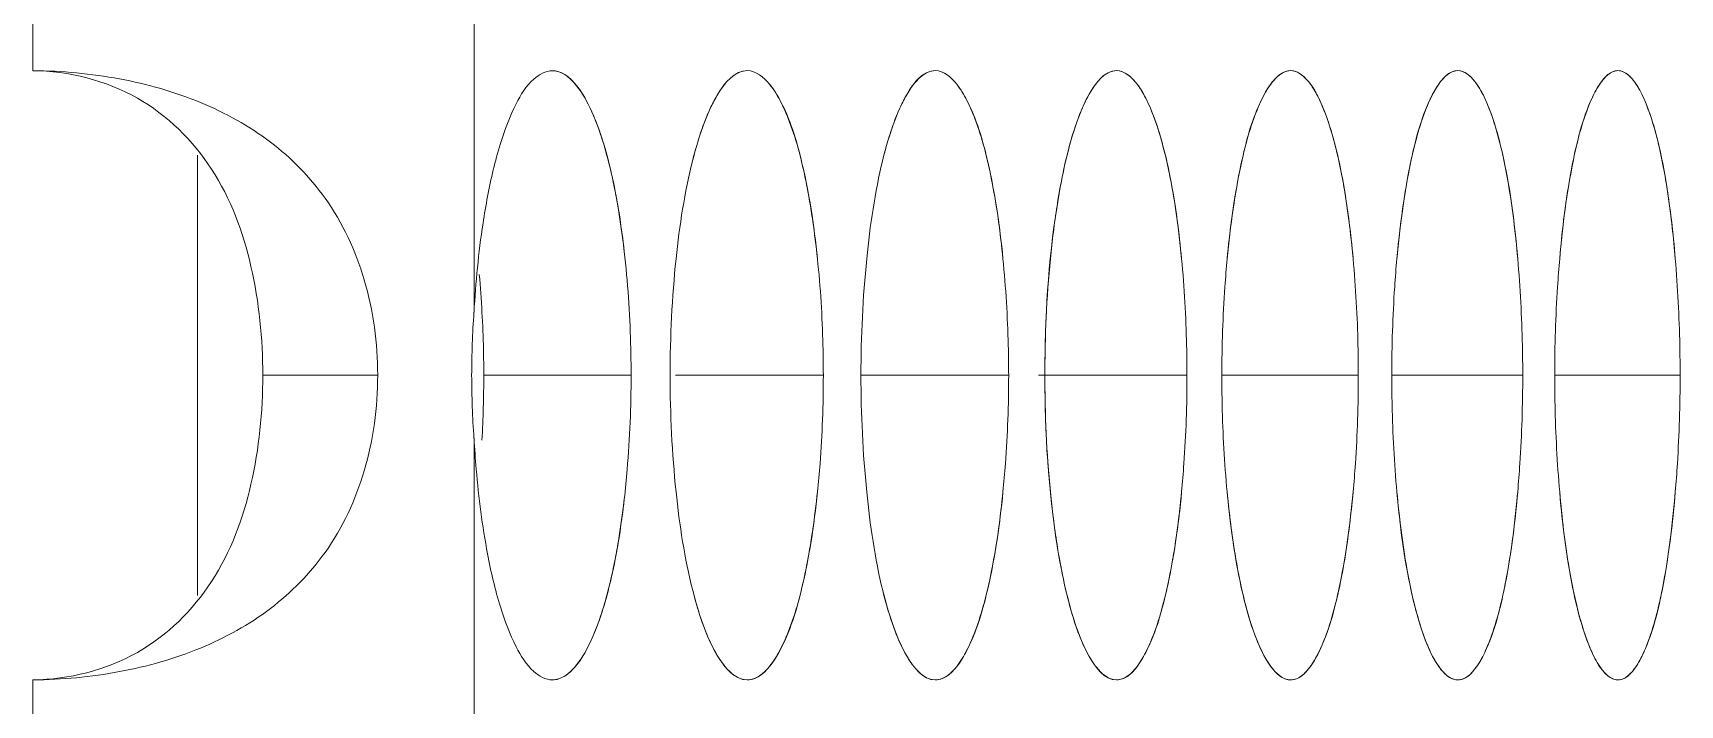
# Model space of a CAD drawing. Header units: millimetres. Extents: x 1177 to 4147, y 93 to 2194.
# Drawn here: x 2891.19 to 2907.4, y 1485.75 to 1492.37 of the extents above; entities that cross this region are included whole.
import ezdxf

# ---------------------------------------------------------------- set-up
doc = ezdxf.new("R2010")
doc.units = ezdxf.units.MM
doc.header["$LTSCALE"] = 0.1
doc.layers.get('0').update_dxf_attribs({"lineweight": 13})
doc.layers.add('标注', color=251, linetype='Continuous', lineweight=9)

msp = doc.modelspace()

# ---------------------------------------------------------------- linework, layer by layer
for p, q in [((2891.191, 1492), (2891.191, 1498.991)), ((2891.191, 1492), (2891.191, 1498.991)), ((2895.532, 1489.622), (2895.532, 1492.609)), ((2895.532, 1485.393), (2895.532, 1488.38)), ((2891.191, 1479.01), (2891.191, 1486.001)), ((2891.191, 1479.01), (2891.191, 1486.001))]:
    msp.add_line(p, q)
at = {"layer": '标注'}
for p, q in [((2892.81, 1491.168), (2892.81, 1486.833)), ((2892.81, 1491.168), (2892.81, 1486.833)), ((2893.453, 1489.001), (2894.584, 1489.001)), ((2893.453, 1489.001), (2894.584, 1489.001)), ((2895.628, 1489.001), (2897.078, 1489.001)), ((2895.628, 1489.001), (2897.078, 1489.001)), ((2897.516, 1489.001), (2898.97, 1489.001)), ((2897.516, 1489.001), (2898.97, 1489.001)), ((2899.337, 1489.001), (2900.794, 1489.001)), ((2899.337, 1489.001), (2900.794, 1489.001)), ((2901.089, 1489.001), (2902.549, 1489.001)), ((2901.089, 1489.001), (2902.549, 1489.001)), ((2902.892, 1489.001), (2904.235, 1489.001)), ((2902.892, 1489.001), (2904.235, 1489.001)), ((2904.564, 1489.001), (2905.853, 1489.001)), ((2904.564, 1489.001), (2905.853, 1489.001)), ((2906.168, 1489.001), (2907.402, 1489.001)), ((2906.168, 1489.001), (2907.402, 1489.001))]:
    msp.add_line(p, q, dxfattribs=at)
for centre, radius, start, end in [((2904.136, 1488.993), 8.627, 175.8208, 179.9495), ((2904.136, 1488.993), 8.627, 175.8208, 179.9495), ((2904.136, 1489.008), 8.627, 180.0505, 184.1792), ((2904.136, 1489.008), 8.627, 180.0505, 184.1792), ((2884.338, 1489), 11.29, 356.7614, 0.0035), ((2884.338, 1489), 11.29, 356.7614, 0.0035)]:
    msp.add_arc(centre, radius, start, end, dxfattribs=at)
for points, knots in [([(2894.067, 1490.744), (2893.918, 1490.953), (2893.546, 1491.331), (2892.84, 1491.72), (2892.04, 1491.946), (2891.477, 1491.998), (2891.191, 1492)], [0, 0, 0, 0, 0.237278, 0.48061, 0.736199, 1, 1, 1, 1]), ([(2893.453, 1489.001), (2893.453, 1489.36), (2893.385, 1490.066), (2893.02, 1491.063), (2892.252, 1491.82), (2891.545, 1491.996), (2891.191, 1492)], [0, 0, 0, 0, 0.257867, 0.504597, 0.746083, 1, 1, 1, 1]), ([(2894.067, 1490.744), (2893.918, 1490.953), (2893.546, 1491.331), (2892.84, 1491.72), (2892.04, 1491.946), (2891.477, 1491.998), (2891.191, 1492)], [0, 0, 0, 0, 0.237278, 0.48061, 0.736199, 1, 1, 1, 1]), ([(2893.453, 1489.001), (2893.453, 1489.36), (2893.385, 1490.066), (2893.02, 1491.063), (2892.252, 1491.82), (2891.545, 1491.996), (2891.191, 1492)], [0, 0, 0, 0, 0.257867, 0.504597, 0.746083, 1, 1, 1, 1]), ([(2896.304, 1492), (2896.237, 1492), (2896.078, 1491.907), (2895.918, 1491.642), (2895.77, 1491.248), (2895.699, 1490.936), (2895.666, 1490.76)], [0, 0, 0, 0, 0.138263, 0.343336, 0.632179, 1, 1, 1, 1]), ([(2896.304, 1492), (2896.237, 1492), (2896.078, 1491.907), (2895.918, 1491.642), (2895.77, 1491.248), (2895.699, 1490.936), (2895.666, 1490.76)], [0, 0, 0, 0, 0.138263, 0.343336, 0.632179, 1, 1, 1, 1]), ([(2897.011, 1490.219), (2896.983, 1490.463), (2896.916, 1490.901), (2896.78, 1491.403), (2896.64, 1491.71), (2896.523, 1491.896), (2896.389, 1492), (2896.304, 1492)], [0, 0, 0, 0, 0.369087, 0.664261, 0.77961, 0.872651, 1, 1, 1, 1]), ([(2896.542, 1491.852), (2896.525, 1491.875), (2896.463, 1491.946), (2896.37, 1492), (2896.304, 1492)], [0, 0, 0, 0, 0.303752, 1, 1, 1, 1]), ([(2898.221, 1492.001), (2898.098, 1492.001), (2897.922, 1491.784), (2897.786, 1491.473), (2897.717, 1491.247), (2897.685, 1491.121)], [0, 0, 0, 0, 0.347958, 0.635186, 1, 1, 1, 1]), ([(2898.221, 1492.001), (2898.196, 1492.001), (2898.069, 1491.971), (2897.985, 1491.856), (2897.932, 1491.769)], [0, 0, 0, 0, 0.197833, 1, 1, 1, 1]), ([(2898.912, 1490.148), (2898.886, 1490.401), (2898.822, 1490.856), (2898.692, 1491.378), (2898.553, 1491.698), (2898.439, 1491.889), (2898.306, 1492.001), (2898.221, 1492.001)], [0, 0, 0, 0, 0.371587, 0.6686, 0.783763, 0.876035, 1, 1, 1, 1]), ([(2898.509, 1491.769), (2898.488, 1491.804), (2898.42, 1491.905), (2898.306, 1492.001), (2898.221, 1492.001)], [0, 0, 0, 0, 0.322669, 1, 1, 1, 1]), ([(2900.072, 1492.001), (2899.951, 1492.001), (2899.783, 1491.781), (2899.653, 1491.473), (2899.586, 1491.247), (2899.555, 1491.121)], [0, 0, 0, 0, 0.344008, 0.632418, 1, 1, 1, 1]), ([(2900.072, 1492.001), (2900.048, 1492.001), (2899.923, 1491.97), (2899.844, 1491.855), (2899.794, 1491.769)], [0, 0, 0, 0, 0.195078, 1, 1, 1, 1]), ([(2900.738, 1490.148), (2900.713, 1490.401), (2900.652, 1490.855), (2900.526, 1491.378), (2900.392, 1491.698), (2900.283, 1491.887), (2900.155, 1492.001), (2900.072, 1492.001)], [0, 0, 0, 0, 0.373536, 0.671578, 0.786749, 0.87859, 1, 1, 1, 1]), ([(2900.349, 1491.769), (2900.329, 1491.803), (2900.265, 1491.904), (2900.155, 1492.001), (2900.072, 1492.001)], [0, 0, 0, 0, 0.32596, 1, 1, 1, 1]), ([(2901.855, 1492.001), (2901.737, 1492.001), (2901.575, 1491.778), (2901.451, 1491.473), (2901.345, 1491.097), (2901.262, 1490.649), (2901.175, 1489.941), (2901.15, 1489.384), (2901.15, 1489.001)], [0, 0, 0, 0, 0.111545, 0.206545, 0.328035, 0.473731, 0.638415, 1, 1, 1, 1]), ([(2901.855, 1492.001), (2901.832, 1492.001), (2901.71, 1491.97), (2901.635, 1491.854), (2901.587, 1491.769)], [0, 0, 0, 0, 0.192149, 1, 1, 1, 1]), ([(2902.496, 1490.148), (2902.472, 1490.401), (2902.412, 1490.855), (2902.292, 1491.377), (2902.163, 1491.698), (2902.059, 1491.886), (2901.935, 1492.001), (2901.855, 1492.001)], [0, 0, 0, 0, 0.375478, 0.674554, 0.789741, 0.881162, 1, 1, 1, 1]), ([(2902.104, 1491.799), (2902.086, 1491.829), (2902.027, 1491.918), (2901.928, 1492.001), (2901.855, 1492.001)], [0, 0, 0, 0, 0.323826, 1, 1, 1, 1]), ([(2903.569, 1492.001), (2903.49, 1492.001), (2903.371, 1491.884), (2903.271, 1491.698), (2903.145, 1491.376), (2903.027, 1490.855), (2902.968, 1490.401), (2902.944, 1490.148)], [0, 0, 0, 0, 0.116497, 0.207648, 0.322936, 0.622968, 1, 1, 1, 1]), ([(2903.569, 1492.001), (2903.546, 1492.001), (2903.482, 1491.984), (2903.39, 1491.901), (2903.338, 1491.818), (2903.311, 1491.769)], [0, 0, 0, 0, 0.187277, 0.53264, 1, 1, 1, 1]), ([(2904.184, 1490.148), (2904.161, 1490.401), (2904.104, 1490.855), (2903.989, 1491.376), (2903.865, 1491.698), (2903.766, 1491.884), (2903.647, 1492.001), (2903.569, 1492.001)], [0, 0, 0, 0, 0.377411, 0.677525, 0.792735, 0.883746, 1, 1, 1, 1]), ([(2903.782, 1491.842), (2903.766, 1491.866), (2903.714, 1491.937), (2903.63, 1492.001), (2903.569, 1492.001)], [0, 0, 0, 0, 0.31799, 1, 1, 1, 1]), ([(2905.214, 1492.001), (2905.138, 1492.001), (2905.023, 1491.882), (2904.928, 1491.697), (2904.807, 1491.375), (2904.694, 1490.854), (2904.638, 1490.401), (2904.615, 1490.148)], [0, 0, 0, 0, 0.113909, 0.204659, 0.319975, 0.621044, 1, 1, 1, 1]), ([(2905.214, 1492.001), (2905.192, 1492.001), (2905.13, 1491.984), (2905.042, 1491.9), (2904.993, 1491.818), (2904.967, 1491.769)], [0, 0, 0, 0, 0.184004, 0.528262, 1, 1, 1, 1]), ([(2905.804, 1490.148), (2905.782, 1490.401), (2905.727, 1490.854), (2905.617, 1491.375), (2905.498, 1491.697), (2905.404, 1491.882), (2905.29, 1492.001), (2905.214, 1492.001)], [0, 0, 0, 0, 0.379331, 0.680485, 0.795727, 0.886339, 1, 1, 1, 1]), ([(2905.391, 1491.881), (2905.378, 1491.9), (2905.333, 1491.955), (2905.264, 1492.001), (2905.214, 1492.001)], [0, 0, 0, 0, 0.310426, 1, 1, 1, 1]), ([(2906.79, 1492.001), (2906.716, 1492.001), (2906.607, 1491.88), (2906.517, 1491.697), (2906.4, 1491.375), (2906.292, 1490.854), (2906.238, 1490.401), (2906.217, 1490.148)], [0, 0, 0, 0, 0.111317, 0.201676, 0.317029, 0.619135, 1, 1, 1, 1]), ([(2906.79, 1492.001), (2906.77, 1492.001), (2906.709, 1491.983), (2906.625, 1491.899), (2906.578, 1491.818), (2906.554, 1491.769)], [0, 0, 0, 0, 0.180528, 0.523661, 1, 1, 1, 1]), ([(2907.355, 1490.148), (2907.334, 1490.401), (2907.281, 1490.854), (2907.176, 1491.374), (2907.062, 1491.697), (2906.973, 1491.88), (2906.864, 1492.001), (2906.79, 1492.001)], [0, 0, 0, 0, 0.381235, 0.683429, 0.79871, 0.888936, 1, 1, 1, 1]), ([(2906.932, 1491.918), (2906.921, 1491.93), (2906.883, 1491.97), (2906.829, 1492.001), (2906.79, 1492.001)], [0, 0, 0, 0, 0.300787, 1, 1, 1, 1]), ([(2897.011, 1490.219), (2896.972, 1490.559), (2896.897, 1491.029), (2896.712, 1491.57), (2896.604, 1491.775), (2896.542, 1491.852)], [0, 0, 0, 0, 0.599408, 0.827175, 1, 1, 1, 1]), ([(2904.184, 1490.148), (2904.152, 1490.499), (2904.09, 1490.983), (2903.931, 1491.545), (2903.836, 1491.759), (2903.782, 1491.842)], [0, 0, 0, 0, 0.603559, 0.830818, 1, 1, 1, 1]), ([(2905.804, 1490.148), (2905.772, 1490.514), (2905.71, 1491.015), (2905.546, 1491.591), (2905.448, 1491.804), (2905.391, 1491.881)], [0, 0, 0, 0, 0.613931, 0.838792, 1, 1, 1, 1]), ([(2907.355, 1490.148), (2907.337, 1490.354), (2907.296, 1490.735), (2907.205, 1491.247), (2907.092, 1491.635), (2906.992, 1491.847), (2906.932, 1491.918)], [0, 0, 0, 0, 0.338668, 0.625811, 0.847843, 1, 1, 1, 1]), ([(2897.932, 1491.769), (2897.907, 1491.728), (2897.799, 1491.523), (2897.73, 1491.3), (2897.685, 1491.121)], [0, 0, 0, 0, 0.205443, 1, 1, 1, 1]), ([(2898.912, 1490.148), (2898.879, 1490.475), (2898.796, 1491.027), (2898.628, 1491.572), (2898.509, 1491.769)], [0, 0, 0, 0, 0.588138, 1, 1, 1, 1]), ([(2899.794, 1491.769), (2899.77, 1491.728), (2899.665, 1491.522), (2899.599, 1491.299), (2899.555, 1491.121)], [0, 0, 0, 0, 0.204755, 1, 1, 1, 1]), ([(2900.738, 1490.148), (2900.706, 1490.475), (2900.626, 1491.026), (2900.464, 1491.571), (2900.349, 1491.769)], [0, 0, 0, 0, 0.588987, 1, 1, 1, 1]), ([(2901.587, 1491.769), (2901.507, 1491.628), (2901.379, 1491.263), (2901.196, 1490.34), (2901.15, 1489.558), (2901.15, 1489.001)], [0, 0, 0, 0, 0.171591, 0.407652, 1, 1, 1, 1]), ([(2902.496, 1490.148), (2902.464, 1490.484), (2902.401, 1490.951), (2902.247, 1491.5), (2902.156, 1491.713), (2902.104, 1491.799)], [0, 0, 0, 0, 0.594383, 0.823753, 1, 1, 1, 1]), ([(2903.311, 1491.769), (2903.202, 1491.569), (2903.051, 1491.024), (2902.975, 1490.475), (2902.944, 1490.148)], [0, 0, 0, 0, 0.409673, 1, 1, 1, 1]), ([(2904.967, 1491.769), (2904.862, 1491.568), (2904.717, 1491.023), (2904.644, 1490.475), (2904.615, 1490.148)], [0, 0, 0, 0, 0.408883, 1, 1, 1, 1]), ([(2906.554, 1491.769), (2906.453, 1491.567), (2906.315, 1491.022), (2906.245, 1490.474), (2906.217, 1490.148)], [0, 0, 0, 0, 0.408118, 1, 1, 1, 1]), ([(2897.685, 1491.121), (2897.604, 1490.802), (2897.497, 1490.095), (2897.462, 1489.383), (2897.462, 1489.001)], [0, 0, 0, 0, 0.462235, 1, 1, 1, 1]), ([(2897.685, 1491.121), (2897.604, 1490.802), (2897.497, 1490.095), (2897.462, 1489.383), (2897.462, 1489.001)], [0, 0, 0, 0, 0.462235, 1, 1, 1, 1]), ([(2899.555, 1491.121), (2899.477, 1490.802), (2899.375, 1490.095), (2899.34, 1489.383), (2899.34, 1489.001)], [0, 0, 0, 0, 0.462016, 1, 1, 1, 1]), ([(2899.555, 1491.121), (2899.477, 1490.802), (2899.375, 1490.095), (2899.34, 1489.383), (2899.34, 1489.001)], [0, 0, 0, 0, 0.462016, 1, 1, 1, 1]), ([(2894.584, 1489.001), (2894.584, 1489.317), (2894.504, 1489.934), (2894.239, 1490.502), (2894.067, 1490.744)], [0, 0, 0, 0, 0.515812, 1, 1, 1, 1]), ([(2894.584, 1489.001), (2894.584, 1489.317), (2894.504, 1489.934), (2894.239, 1490.502), (2894.067, 1490.744)], [0, 0, 0, 0, 0.515812, 1, 1, 1, 1]), ([(2895.666, 1490.76), (2895.649, 1490.673), (2895.585, 1490.296), (2895.548, 1489.914), (2895.532, 1489.622)], [0, 0, 0, 0, 0.233018, 1, 1, 1, 1]), ([(2895.666, 1490.76), (2895.649, 1490.673), (2895.585, 1490.296), (2895.548, 1489.914), (2895.532, 1489.622)], [0, 0, 0, 0, 0.233018, 1, 1, 1, 1]), ([(2897.078, 1489.001), (2897.078, 1489.105), (2897.072, 1489.512), (2897.045, 1489.919), (2897.011, 1490.219)], [0, 0, 0, 0, 0.256515, 1, 1, 1, 1]), ([(2897.078, 1489.001), (2897.078, 1489.105), (2897.072, 1489.512), (2897.045, 1489.919), (2897.011, 1490.219)], [0, 0, 0, 0, 0.256515, 1, 1, 1, 1]), ([(2898.97, 1489.001), (2898.97, 1489.099), (2898.965, 1489.482), (2898.942, 1489.864), (2898.912, 1490.148)], [0, 0, 0, 0, 0.255777, 1, 1, 1, 1]), ([(2898.97, 1489.001), (2898.97, 1489.099), (2898.965, 1489.482), (2898.942, 1489.864), (2898.912, 1490.148)], [0, 0, 0, 0, 0.255777, 1, 1, 1, 1]), ([(2900.794, 1489.001), (2900.794, 1489.099), (2900.789, 1489.481), (2900.766, 1489.864), (2900.738, 1490.148)], [0, 0, 0, 0, 0.255803, 1, 1, 1, 1]), ([(2900.794, 1489.001), (2900.794, 1489.099), (2900.789, 1489.481), (2900.766, 1489.864), (2900.738, 1490.148)], [0, 0, 0, 0, 0.255803, 1, 1, 1, 1]), ([(2902.549, 1489.001), (2902.549, 1489.099), (2902.544, 1489.481), (2902.523, 1489.864), (2902.496, 1490.148)], [0, 0, 0, 0, 0.255828, 1, 1, 1, 1]), ([(2902.549, 1489.001), (2902.549, 1489.099), (2902.544, 1489.481), (2902.523, 1489.864), (2902.496, 1490.148)], [0, 0, 0, 0, 0.255828, 1, 1, 1, 1]), ([(2902.944, 1490.148), (2902.936, 1490.056), (2902.905, 1489.674), (2902.892, 1489.291), (2902.892, 1489.001)], [0, 0, 0, 0, 0.242063, 1, 1, 1, 1]), ([(2902.944, 1490.148), (2902.936, 1490.056), (2902.905, 1489.674), (2902.892, 1489.291), (2902.892, 1489.001)], [0, 0, 0, 0, 0.242063, 1, 1, 1, 1]), ([(2904.235, 1489.001), (2904.235, 1489.099), (2904.231, 1489.481), (2904.21, 1489.864), (2904.184, 1490.148)], [0, 0, 0, 0, 0.255852, 1, 1, 1, 1]), ([(2904.235, 1489.001), (2904.235, 1489.099), (2904.231, 1489.481), (2904.21, 1489.864), (2904.184, 1490.148)], [0, 0, 0, 0, 0.255852, 1, 1, 1, 1]), ([(2904.615, 1490.148), (2904.606, 1490.056), (2904.577, 1489.674), (2904.564, 1489.291), (2904.564, 1489.001)], [0, 0, 0, 0, 0.242024, 1, 1, 1, 1]), ([(2904.615, 1490.148), (2904.606, 1490.056), (2904.577, 1489.674), (2904.564, 1489.291), (2904.564, 1489.001)], [0, 0, 0, 0, 0.242024, 1, 1, 1, 1]), ([(2905.853, 1489.001), (2905.853, 1489.099), (2905.849, 1489.481), (2905.829, 1489.864), (2905.804, 1490.148)], [0, 0, 0, 0, 0.255875, 1, 1, 1, 1]), ([(2905.853, 1489.001), (2905.853, 1489.099), (2905.849, 1489.481), (2905.829, 1489.864), (2905.804, 1490.148)], [0, 0, 0, 0, 0.255875, 1, 1, 1, 1]), ([(2906.217, 1490.148), (2906.209, 1490.056), (2906.18, 1489.674), (2906.168, 1489.291), (2906.168, 1489.001)], [0, 0, 0, 0, 0.241986, 1, 1, 1, 1]), ([(2906.217, 1490.148), (2906.209, 1490.056), (2906.18, 1489.674), (2906.168, 1489.291), (2906.168, 1489.001)], [0, 0, 0, 0, 0.241986, 1, 1, 1, 1]), ([(2907.402, 1489.001), (2907.402, 1489.099), (2907.398, 1489.481), (2907.379, 1489.864), (2907.355, 1490.148)], [0, 0, 0, 0, 0.255897, 1, 1, 1, 1]), ([(2907.402, 1489.001), (2907.402, 1489.099), (2907.398, 1489.481), (2907.379, 1489.864), (2907.355, 1490.148)], [0, 0, 0, 0, 0.255897, 1, 1, 1, 1]), ([(2895.628, 1489.001), (2895.628, 1489.085), (2895.624, 1489.416), (2895.606, 1489.747), (2895.584, 1489.992)], [0, 0, 0, 0, 0.254236, 1, 1, 1, 1]), ([(2895.628, 1489.001), (2895.628, 1489.085), (2895.624, 1489.416), (2895.606, 1489.747), (2895.584, 1489.992)], [0, 0, 0, 0, 0.254236, 1, 1, 1, 1]), ([(2891.191, 1486.001), (2891.545, 1486.005), (2892.252, 1486.181), (2893.02, 1486.938), (2893.385, 1487.935), (2893.453, 1488.641), (2893.453, 1489.001)], [0, 0, 0, 0, 0.253917, 0.495403, 0.742133, 1, 1, 1, 1]), ([(2891.191, 1486.001), (2891.545, 1486.005), (2892.252, 1486.181), (2893.02, 1486.938), (2893.385, 1487.935), (2893.453, 1488.641), (2893.453, 1489.001)], [0, 0, 0, 0, 0.253917, 0.495403, 0.742133, 1, 1, 1, 1]), ([(2894.067, 1487.257), (2894.239, 1487.499), (2894.504, 1488.067), (2894.584, 1488.684), (2894.584, 1489.001)], [0, 0, 0, 0, 0.484188, 1, 1, 1, 1]), ([(2894.067, 1487.257), (2894.239, 1487.499), (2894.504, 1488.067), (2894.584, 1488.684), (2894.584, 1489.001)], [0, 0, 0, 0, 0.484188, 1, 1, 1, 1]), ([(2897.011, 1487.782), (2897.022, 1487.879), (2897.061, 1488.284), (2897.078, 1488.692), (2897.078, 1489.001)], [0, 0, 0, 0, 0.241125, 1, 1, 1, 1]), ([(2897.011, 1487.782), (2897.022, 1487.879), (2897.061, 1488.284), (2897.078, 1488.692), (2897.078, 1489.001)], [0, 0, 0, 0, 0.241125, 1, 1, 1, 1]), ([(2897.462, 1489.001), (2897.462, 1488.618), (2897.497, 1487.906), (2897.604, 1487.199), (2897.685, 1486.88)], [0, 0, 0, 0, 0.537765, 1, 1, 1, 1]), ([(2897.462, 1489.001), (2897.462, 1488.618), (2897.497, 1487.906), (2897.604, 1487.199), (2897.685, 1486.88)], [0, 0, 0, 0, 0.537765, 1, 1, 1, 1]), ([(2898.912, 1487.853), (2898.922, 1487.946), (2898.956, 1488.327), (2898.97, 1488.71), (2898.97, 1489.001)], [0, 0, 0, 0, 0.242158, 1, 1, 1, 1]), ([(2898.912, 1487.853), (2898.922, 1487.946), (2898.956, 1488.327), (2898.97, 1488.71), (2898.97, 1489.001)], [0, 0, 0, 0, 0.242158, 1, 1, 1, 1]), ([(2899.34, 1489.001), (2899.34, 1488.618), (2899.375, 1487.906), (2899.477, 1487.199), (2899.555, 1486.88)], [0, 0, 0, 0, 0.537984, 1, 1, 1, 1]), ([(2899.34, 1489.001), (2899.34, 1488.618), (2899.375, 1487.906), (2899.477, 1487.199), (2899.555, 1486.88)], [0, 0, 0, 0, 0.537984, 1, 1, 1, 1]), ([(2900.738, 1487.853), (2900.747, 1487.946), (2900.78, 1488.327), (2900.794, 1488.71), (2900.794, 1489.001)], [0, 0, 0, 0, 0.242115, 1, 1, 1, 1]), ([(2900.738, 1487.853), (2900.747, 1487.946), (2900.78, 1488.327), (2900.794, 1488.71), (2900.794, 1489.001)], [0, 0, 0, 0, 0.242115, 1, 1, 1, 1]), ([(2901.15, 1489.001), (2901.15, 1488.439), (2901.197, 1487.651), (2901.383, 1486.724), (2901.513, 1486.358), (2901.594, 1486.22)], [0, 0, 0, 0, 0.594289, 0.829953, 1, 1, 1, 1]), ([(2901.15, 1489.001), (2901.15, 1488.618), (2901.175, 1488.06), (2901.262, 1487.353), (2901.345, 1486.904), (2901.451, 1486.529), (2901.575, 1486.223), (2901.737, 1486.001), (2901.855, 1486.001)], [0, 0, 0, 0, 0.361585, 0.526269, 0.671965, 0.793455, 0.888455, 1, 1, 1, 1]), ([(2902.496, 1487.853), (2902.504, 1487.946), (2902.536, 1488.327), (2902.549, 1488.71), (2902.549, 1489.001)], [0, 0, 0, 0, 0.242073, 1, 1, 1, 1]), ([(2902.496, 1487.853), (2902.504, 1487.946), (2902.536, 1488.327), (2902.549, 1488.71), (2902.549, 1489.001)], [0, 0, 0, 0, 0.242073, 1, 1, 1, 1]), ([(2902.892, 1489.001), (2902.892, 1488.903), (2902.896, 1488.52), (2902.917, 1488.137), (2902.944, 1487.853)], [0, 0, 0, 0, 0.255833, 1, 1, 1, 1]), ([(2902.892, 1489.001), (2902.892, 1488.903), (2902.896, 1488.52), (2902.917, 1488.137), (2902.944, 1487.853)], [0, 0, 0, 0, 0.255833, 1, 1, 1, 1]), ([(2904.184, 1487.853), (2904.193, 1487.946), (2904.223, 1488.327), (2904.235, 1488.71), (2904.235, 1489.001)], [0, 0, 0, 0, 0.242033, 1, 1, 1, 1]), ([(2904.184, 1487.853), (2904.193, 1487.946), (2904.223, 1488.327), (2904.235, 1488.71), (2904.235, 1489.001)], [0, 0, 0, 0, 0.242033, 1, 1, 1, 1]), ([(2904.564, 1489.001), (2904.564, 1488.903), (2904.569, 1488.52), (2904.589, 1488.137), (2904.615, 1487.853)], [0, 0, 0, 0, 0.255857, 1, 1, 1, 1]), ([(2904.564, 1489.001), (2904.564, 1488.903), (2904.569, 1488.52), (2904.589, 1488.137), (2904.615, 1487.853)], [0, 0, 0, 0, 0.255857, 1, 1, 1, 1]), ([(2905.804, 1487.853), (2905.812, 1487.946), (2905.841, 1488.327), (2905.853, 1488.71), (2905.853, 1489.001)], [0, 0, 0, 0, 0.241995, 1, 1, 1, 1]), ([(2905.804, 1487.853), (2905.812, 1487.946), (2905.841, 1488.327), (2905.853, 1488.71), (2905.853, 1489.001)], [0, 0, 0, 0, 0.241995, 1, 1, 1, 1]), ([(2906.168, 1489.001), (2906.168, 1488.903), (2906.172, 1488.52), (2906.192, 1488.137), (2906.217, 1487.853)], [0, 0, 0, 0, 0.25588, 1, 1, 1, 1]), ([(2906.168, 1489.001), (2906.168, 1488.903), (2906.172, 1488.52), (2906.192, 1488.137), (2906.217, 1487.853)], [0, 0, 0, 0, 0.25588, 1, 1, 1, 1]), ([(2907.355, 1487.853), (2907.363, 1487.946), (2907.39, 1488.327), (2907.402, 1488.71), (2907.402, 1489.001)], [0, 0, 0, 0, 0.241958, 1, 1, 1, 1]), ([(2907.355, 1487.853), (2907.363, 1487.946), (2907.39, 1488.327), (2907.402, 1488.71), (2907.402, 1489.001)], [0, 0, 0, 0, 0.241958, 1, 1, 1, 1]), ([(2895.532, 1488.38), (2895.538, 1488.278), (2895.565, 1487.897), (2895.613, 1487.517), (2895.666, 1487.241)], [0, 0, 0, 0, 0.264818, 1, 1, 1, 1]), ([(2895.532, 1488.38), (2895.538, 1488.278), (2895.565, 1487.897), (2895.613, 1487.517), (2895.666, 1487.241)], [0, 0, 0, 0, 0.264818, 1, 1, 1, 1]), ([(2896.304, 1486.001), (2896.389, 1486.001), (2896.523, 1486.105), (2896.64, 1486.291), (2896.78, 1486.598), (2896.916, 1487.1), (2896.983, 1487.538), (2897.011, 1487.782)], [0, 0, 0, 0, 0.127349, 0.22039, 0.335739, 0.630913, 1, 1, 1, 1]), ([(2896.542, 1486.149), (2896.604, 1486.226), (2896.712, 1486.431), (2896.897, 1486.972), (2896.972, 1487.442), (2897.011, 1487.782)], [0, 0, 0, 0, 0.172825, 0.400592, 1, 1, 1, 1]), ([(2898.221, 1486.001), (2898.306, 1486.001), (2898.439, 1486.112), (2898.553, 1486.303), (2898.692, 1486.623), (2898.822, 1487.145), (2898.886, 1487.6), (2898.912, 1487.853)], [0, 0, 0, 0, 0.123965, 0.216237, 0.3314, 0.628413, 1, 1, 1, 1]), ([(2898.509, 1486.232), (2898.628, 1486.43), (2898.796, 1486.974), (2898.879, 1487.526), (2898.912, 1487.853)], [0, 0, 0, 0, 0.411862, 1, 1, 1, 1]), ([(2900.072, 1486.001), (2900.155, 1486.001), (2900.283, 1486.114), (2900.392, 1486.303), (2900.526, 1486.624), (2900.652, 1487.146), (2900.713, 1487.6), (2900.738, 1487.853)], [0, 0, 0, 0, 0.12141, 0.213251, 0.328422, 0.626464, 1, 1, 1, 1]), ([(2900.349, 1486.232), (2900.464, 1486.431), (2900.626, 1486.975), (2900.706, 1487.526), (2900.738, 1487.853)], [0, 0, 0, 0, 0.411013, 1, 1, 1, 1]), ([(2901.855, 1486.001), (2901.935, 1486.001), (2902.059, 1486.116), (2902.163, 1486.303), (2902.292, 1486.624), (2902.412, 1487.146), (2902.472, 1487.6), (2902.496, 1487.853)], [0, 0, 0, 0, 0.118838, 0.210259, 0.325446, 0.624522, 1, 1, 1, 1]), ([(2902.121, 1486.232), (2902.233, 1486.432), (2902.388, 1486.976), (2902.465, 1487.526), (2902.496, 1487.853)], [0, 0, 0, 0, 0.410186, 1, 1, 1, 1]), ([(2902.944, 1487.853), (2902.977, 1487.508), (2903.04, 1487.031), (2903.198, 1486.474), (2903.291, 1486.26), (2903.344, 1486.176)], [0, 0, 0, 0, 0.599914, 0.828052, 1, 1, 1, 1]), ([(2902.944, 1487.853), (2902.968, 1487.6), (2903.027, 1487.146), (2903.145, 1486.625), (2903.271, 1486.304), (2903.371, 1486.118), (2903.49, 1486.001), (2903.569, 1486.001)], [0, 0, 0, 0, 0.377032, 0.677064, 0.792352, 0.883503, 1, 1, 1, 1]), ([(2903.569, 1486.001), (2903.647, 1486.001), (2903.766, 1486.118), (2903.865, 1486.304), (2903.989, 1486.625), (2904.104, 1487.147), (2904.161, 1487.6), (2904.184, 1487.853)], [0, 0, 0, 0, 0.116254, 0.207265, 0.322475, 0.622589, 1, 1, 1, 1]), ([(2903.825, 1486.232), (2903.932, 1486.433), (2904.08, 1486.977), (2904.154, 1487.527), (2904.184, 1487.853)], [0, 0, 0, 0, 0.409381, 1, 1, 1, 1]), ([(2904.615, 1487.853), (2904.647, 1487.493), (2904.71, 1486.998), (2904.873, 1486.428), (2904.97, 1486.214), (2905.026, 1486.135)], [0, 0, 0, 0, 0.60993, 0.835766, 1, 1, 1, 1]), ([(2904.615, 1487.853), (2904.638, 1487.6), (2904.694, 1487.147), (2904.807, 1486.626), (2904.928, 1486.304), (2905.023, 1486.12), (2905.138, 1486.001), (2905.214, 1486.001)], [0, 0, 0, 0, 0.378956, 0.680025, 0.795341, 0.886091, 1, 1, 1, 1]), ([(2905.214, 1486.001), (2905.29, 1486.001), (2905.404, 1486.12), (2905.498, 1486.304), (2905.617, 1486.626), (2905.727, 1487.147), (2905.782, 1487.6), (2905.804, 1487.853)], [0, 0, 0, 0, 0.113661, 0.204273, 0.319515, 0.620669, 1, 1, 1, 1]), ([(2905.46, 1486.232), (2905.563, 1486.434), (2905.705, 1486.978), (2905.775, 1487.527), (2905.804, 1487.853)], [0, 0, 0, 0, 0.4086, 1, 1, 1, 1]), ([(2906.217, 1487.853), (2906.249, 1487.478), (2906.312, 1486.965), (2906.48, 1486.382), (2906.579, 1486.17), (2906.638, 1486.096)], [0, 0, 0, 0, 0.621267, 0.84448, 1, 1, 1, 1]), ([(2906.217, 1487.853), (2906.238, 1487.6), (2906.292, 1487.147), (2906.4, 1486.627), (2906.517, 1486.304), (2906.607, 1486.122), (2906.716, 1486.001), (2906.79, 1486.001)], [0, 0, 0, 0, 0.380865, 0.682971, 0.798324, 0.888683, 1, 1, 1, 1]), ([(2906.79, 1486.001), (2906.864, 1486.001), (2906.973, 1486.122), (2907.062, 1486.304), (2907.176, 1486.627), (2907.281, 1487.147), (2907.334, 1487.6), (2907.355, 1487.853)], [0, 0, 0, 0, 0.111064, 0.20129, 0.316571, 0.618765, 1, 1, 1, 1]), ([(2907.025, 1486.232), (2907.125, 1486.435), (2907.26, 1486.979), (2907.327, 1487.527), (2907.355, 1487.853)], [0, 0, 0, 0, 0.407843, 1, 1, 1, 1]), ([(2891.191, 1486.001), (2891.477, 1486.003), (2892.04, 1486.055), (2892.84, 1486.281), (2893.546, 1486.67), (2893.918, 1487.048), (2894.067, 1487.257)], [0, 0, 0, 0, 0.263801, 0.51939, 0.762722, 1, 1, 1, 1]), ([(2891.191, 1486.001), (2891.477, 1486.003), (2892.04, 1486.055), (2892.84, 1486.281), (2893.546, 1486.67), (2893.918, 1487.048), (2894.067, 1487.257)], [0, 0, 0, 0, 0.263801, 0.51939, 0.762722, 1, 1, 1, 1]), ([(2895.666, 1487.241), (2895.699, 1487.065), (2895.77, 1486.753), (2895.918, 1486.36), (2896.078, 1486.095), (2896.237, 1486.001), (2896.304, 1486.001)], [0, 0, 0, 0, 0.367821, 0.656664, 0.861737, 1, 1, 1, 1]), ([(2895.666, 1487.241), (2895.699, 1487.065), (2895.77, 1486.753), (2895.918, 1486.36), (2896.078, 1486.095), (2896.237, 1486.001), (2896.304, 1486.001)], [0, 0, 0, 0, 0.367821, 0.656664, 0.861737, 1, 1, 1, 1]), ([(2897.685, 1486.88), (2897.702, 1486.814), (2897.764, 1486.591), (2897.847, 1486.372), (2897.932, 1486.232)], [0, 0, 0, 0, 0.294624, 1, 1, 1, 1]), ([(2897.685, 1486.88), (2897.717, 1486.754), (2897.786, 1486.528), (2897.922, 1486.218), (2898.098, 1486.001), (2898.221, 1486.001)], [0, 0, 0, 0, 0.364814, 0.652042, 1, 1, 1, 1]), ([(2899.555, 1486.88), (2899.572, 1486.814), (2899.632, 1486.592), (2899.711, 1486.372), (2899.794, 1486.232)], [0, 0, 0, 0, 0.295217, 1, 1, 1, 1]), ([(2899.555, 1486.88), (2899.586, 1486.755), (2899.653, 1486.529), (2899.783, 1486.221), (2899.951, 1486.001), (2900.072, 1486.001)], [0, 0, 0, 0, 0.367582, 0.655992, 1, 1, 1, 1]), ([(2897.932, 1486.232), (2897.953, 1486.198), (2898.022, 1486.096), (2898.136, 1486.001), (2898.221, 1486.001)], [0, 0, 0, 0, 0.32265, 1, 1, 1, 1]), ([(2898.221, 1486.001), (2898.246, 1486.001), (2898.373, 1486.03), (2898.456, 1486.146), (2898.509, 1486.232)], [0, 0, 0, 0, 0.19816, 1, 1, 1, 1]), ([(2899.794, 1486.232), (2899.814, 1486.198), (2899.879, 1486.097), (2899.989, 1486.001), (2900.072, 1486.001)], [0, 0, 0, 0, 0.325919, 1, 1, 1, 1]), ([(2900.072, 1486.001), (2900.096, 1486.001), (2900.221, 1486.031), (2900.299, 1486.146), (2900.349, 1486.232)], [0, 0, 0, 0, 0.195393, 1, 1, 1, 1]), ([(2901.594, 1486.22), (2901.613, 1486.187), (2901.674, 1486.092), (2901.777, 1486.001), (2901.855, 1486.001)], [0, 0, 0, 0, 0.327099, 1, 1, 1, 1]), ([(2901.855, 1486.001), (2901.878, 1486.001), (2902, 1486.032), (2902.074, 1486.147), (2902.121, 1486.232)], [0, 0, 0, 0, 0.19245, 1, 1, 1, 1]), ([(2903.344, 1486.176), (2903.361, 1486.15), (2903.415, 1486.072), (2903.503, 1486.001), (2903.569, 1486.001)], [0, 0, 0, 0, 0.321831, 1, 1, 1, 1]), ([(2903.569, 1486.001), (2903.591, 1486.001), (2903.655, 1486.017), (2903.747, 1486.1), (2903.798, 1486.183), (2903.825, 1486.232)], [0, 0, 0, 0, 0.187539, 0.532699, 1, 1, 1, 1]), ([(2905.214, 1486.001), (2905.236, 1486.001), (2905.298, 1486.017), (2905.385, 1486.101), (2905.434, 1486.183), (2905.46, 1486.232)], [0, 0, 0, 0, 0.18425, 0.528295, 1, 1, 1, 1]), ([(2906.79, 1486.001), (2906.811, 1486.001), (2906.871, 1486.018), (2906.954, 1486.102), (2907.001, 1486.183), (2907.025, 1486.232)], [0, 0, 0, 0, 0.180756, 0.523667, 1, 1, 1, 1]), ([(2896.304, 1486.001), (2896.325, 1486.001), (2896.421, 1486.017), (2896.496, 1486.09), (2896.542, 1486.149)], [0, 0, 0, 0, 0.213946, 1, 1, 1, 1]), ([(2905.026, 1486.135), (2905.04, 1486.114), (2905.087, 1486.053), (2905.16, 1486.001), (2905.214, 1486.001)], [0, 0, 0, 0, 0.31493, 1, 1, 1, 1]), ([(2906.638, 1486.096), (2906.649, 1486.082), (2906.689, 1486.036), (2906.748, 1486.001), (2906.79, 1486.001)], [0, 0, 0, 0, 0.306013, 1, 1, 1, 1])]:
    msp.add_open_spline(points, degree=3, knots=knots, dxfattribs=at)

doc.saveas('drawing.dxf')
